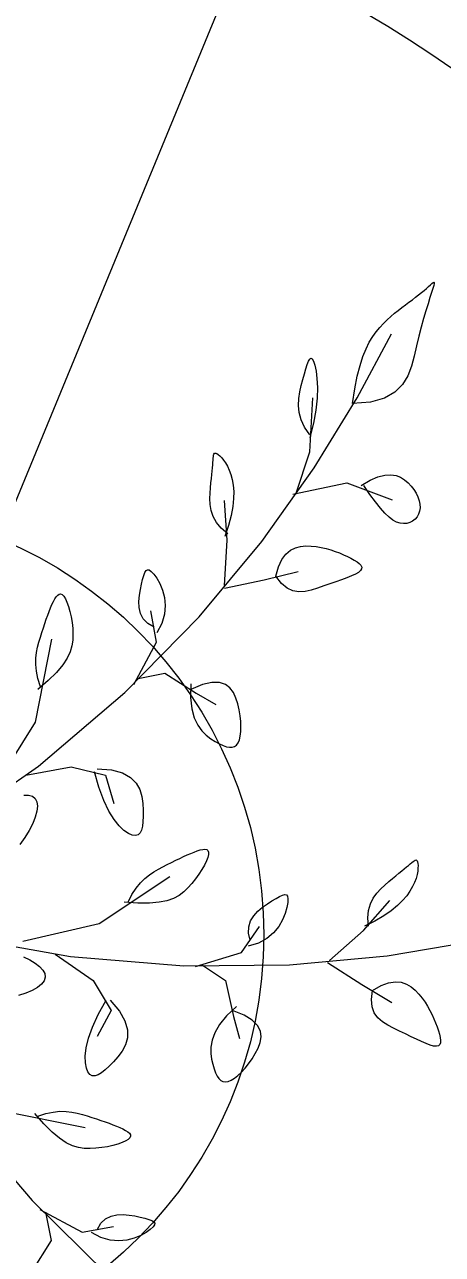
# Model space of a CAD drawing. Header units: centimetres. Extents: x -26724 to 60145, y -23645 to 6771.
# Drawn here: x -18903.8 to -18874.3, y 5664.1 to 5750.9 of the extents above; entities that cross this region are included whole.
import ezdxf

# ---------------------------------------------------------------- set-up
doc = ezdxf.new("R2010")
doc.units = ezdxf.units.CM
doc.linetypes.add('AUSGEZOGEN', pattern=[0])
doc.linetypes.add('PUNKT2_S9', pattern=[0.35, 0.15, -0.1, 0, -0.1])
for name, color, linetype, lineweight in [('4.KOTE', 88, 'Continuous', 15), ('Moebel', 252, 'PUNKT2_S9', 13), ('namjestaj', 150, 'Continuous', 5)]:
    doc.layers.add(name, color=color, linetype=linetype, lineweight=lineweight)
doc.styles.get("Standard").update_dxf_attribs({"font": 'calibri.ttf'})
doc.dimstyles.new('ja 1 50', dxfattribs={"dimtxt": 10, "dimasz": 5, "dimexe": 5, "dimexo": 5, "dimgap": 1, "dimtad": 1, "dimdec": 0, "dimtxsty": 'Standard', "dimblk": 'ARCHTICK', "dimcen": 2.5, "dimclrd": 256, "dimclrt": 7, "dimadec": 0, "dimazin": 0, "dimtfac": 1, "dimtdec": 0, "dimtix": 1, "dimtmove": 1, "dimatfit": 3, "dimldrblk": 'ARCHTICK', "dimfxl": 10, "dimfxlon": 1, "dimlwd": 0, "dimlwe": 9, "dimarcsym": 0})

# ---------------------------------------------------------------- blocks, each defined once
blk = doc.blocks.new('ggggt')
at = {"layer": 'Moebel', "color": 91, "linetype": 'AUSGEZOGEN', "lineweight": 18, "transparency": 33554687}
for p, q in [((1609.345, 2035.611, 13.5), (1609.513, 2035.753, 13.5)), ((1609.513, 2035.753, 13.5), (1609.661, 2035.884, 13.5)), ((1609.661, 2035.884, 13.5), (1609.788, 2036.001, 13.5)), ((1609.788, 2036.001, 13.5), (1609.891, 2036.097, 13.5)), ((1609.962, 2035.751, 13.5), (1609.872, 2035.461, 13.5)), ((1609.891, 2036.097, 13.5), (1609.971, 2036.164, 13.5)), ((1610.021, 2035.961, 13.5), (1609.962, 2035.751, 13.5)), ((1609.971, 2036.164, 13.5), (1610.024, 2036.192, 13.5)), ((1610.051, 2036.099, 13.5), (1610.021, 2035.961, 13.5)), ((1610.024, 2036.192, 13.5), (1610.052, 2036.173, 13.5)), ((1610.052, 2036.173, 13.5), (1610.051, 2036.099, 13.5)), ((1608.273, 2034.77, 13.5), (1608.512, 2034.951, 13.5)), ((1608.512, 2034.951, 13.5), (1608.74, 2035.127, 13.5)), ((1608.74, 2035.127, 13.5), (1608.956, 2035.297, 13.5)), ((1608.956, 2035.297, 13.5), (1609.159, 2035.458, 13.5)), ((1609.159, 2035.458, 13.5), (1609.345, 2035.611, 13.5)), ((1609.756, 2035.097, 13.5), (1609.62, 2034.664, 13.5)), ((1609.872, 2035.461, 13.5), (1609.756, 2035.097, 13.5)), ((1607.254, 2033.992, 13.5), (1607.515, 2034.199, 13.5)), ((1607.515, 2034.199, 13.5), (1607.773, 2034.395, 13.5)), ((1607.773, 2034.395, 13.5), (1608.026, 2034.584, 13.5)), ((1608.026, 2034.584, 13.5), (1608.273, 2034.77, 13.5)), ((1609.467, 2034.168, 13.5), (1609.305, 2033.616, 13.5)), ((1609.62, 2034.664, 13.5), (1609.467, 2034.168, 13.5)), ((1606.21, 2032.995, 13.5), (1606.468, 2033.277, 13.5)), ((1606.468, 2033.277, 13.5), (1606.729, 2033.535, 13.5)), ((1606.729, 2033.535, 13.5), (1606.991, 2033.772, 13.5)), ((1606.991, 2033.772, 13.5), (1607.254, 2033.992, 13.5)), ((1609.305, 2033.616, 13.5), (1609.138, 2033.014, 13.5)), ((1604.616, 2028.018, 13.5), (1607.041, 2032.546, 13.5)), ((1605.471, 2031.95, 13.5), (1605.71, 2032.342, 13.5)), ((1605.71, 2032.342, 13.5), (1605.957, 2032.685, 13.5)), ((1605.957, 2032.685, 13.5), (1606.21, 2032.995, 13.5)), ((1608.971, 2032.369, 13.5), (1608.81, 2031.686, 13.5)), ((1609.138, 2033.014, 13.5), (1608.971, 2032.369, 13.5)), ((1605.022, 2030.953, 13.5), (1605.241, 2031.493, 13.5)), ((1605.241, 2031.493, 13.5), (1605.471, 2031.95, 13.5)), ((1608.81, 2031.686, 13.5), (1608.652, 2030.976, 13.5)), ((1601.087, 2030.373, 13.5), (1601.178, 2030.607, 13.5)), ((1601.178, 2030.607, 13.5), (1601.266, 2030.762, 13.5)), ((1601.266, 2030.762, 13.5), (1601.354, 2030.824, 13.5)), ((1601.354, 2030.824, 13.5), (1601.443, 2030.781, 13.5)), ((1601.443, 2030.781, 13.5), (1601.535, 2030.62, 13.5)), ((1601.535, 2030.62, 13.5), (1601.629, 2030.33, 13.5)), ((1604.816, 2030.313, 13.5), (1605.022, 2030.953, 13.5)), ((1608.652, 2030.976, 13.5), (1608.463, 2030.264, 13.5)), ((1600.784, 2029.32, 13.5), (1600.892, 2029.716, 13.5)), ((1600.892, 2029.716, 13.5), (1600.993, 2030.072, 13.5)), ((1600.993, 2030.072, 13.5), (1601.087, 2030.373, 13.5)), ((1601.629, 2030.33, 13.5), (1601.714, 2029.917, 13.5)), ((1601.714, 2029.917, 13.5), (1601.777, 2029.386, 13.5)), ((1604.624, 2029.556, 13.5), (1604.816, 2030.313, 13.5)), ((1608.463, 2030.264, 13.5), (1608.199, 2029.58, 13.5)), ((1600.566, 2028.444, 13.5), (1600.67, 2028.895, 13.5)), ((1600.67, 2028.895, 13.5), (1600.784, 2029.32, 13.5)), ((1601.777, 2029.386, 13.5), (1601.804, 2028.746, 13.5)), ((1604.447, 2028.664, 13.5), (1604.624, 2029.556, 13.5)), ((1607.82, 2028.954, 13.5), (1607.281, 2028.415, 13.5)), ((1608.199, 2029.58, 13.5), (1607.82, 2028.954, 13.5)), ((1600.471, 2027.484, 13.5), (1600.493, 2027.973, 13.5)), ((1600.493, 2027.973, 13.5), (1600.566, 2028.444, 13.5)), ((1601.284, 2024.223, 13.5), (1601.485, 2028.021, 13.5)), ((1601.589, 2023.089, 13.5), (1604.616, 2028.018, 13.5)), ((1601.782, 2028.002, 13.5), (1601.697, 2027.162, 13.5)), ((1601.804, 2028.746, 13.5), (1601.782, 2028.002, 13.5)), ((1604.288, 2027.621, 13.5), (1604.447, 2028.664, 13.5)), ((1606.541, 2027.994, 13.5), (1605.558, 2027.719, 13.5)), ((1607.281, 2028.415, 13.5), (1606.541, 2027.994, 13.5)), ((1600.519, 2026.981, 13.5), (1600.471, 2027.484, 13.5)), ((1601.697, 2027.162, 13.5), (1601.535, 2026.233, 13.5)), ((1605.558, 2027.719, 13.5), (1604.288, 2027.621, 13.5)), ((1604.288, 2027.621, 13.5), (1604.288, 2027.621, 13.5)), ((1600.657, 2026.467, 13.5), (1600.519, 2026.981, 13.5)), ((1600.906, 2025.946, 13.5), (1600.657, 2026.467, 13.5)), ((1601.535, 2026.233, 13.5), (1601.284, 2025.222, 13.5)), ((1601.284, 2025.422, 13.5), (1600.906, 2025.946, 13.5)), ((1594.429, 2023.463, 13.5), (1594.443, 2023.623, 13.5)), ((1594.443, 2023.623, 13.5), (1594.454, 2023.763, 13.5)), ((1594.454, 2023.763, 13.5), (1594.466, 2023.883, 13.5)), ((1594.466, 2023.883, 13.5), (1594.48, 2023.981, 13.5)), ((1594.48, 2023.981, 13.5), (1594.501, 2024.056, 13.5)), ((1594.501, 2024.056, 13.5), (1594.531, 2024.106, 13.5)), ((1594.531, 2024.106, 13.5), (1594.574, 2024.129, 13.5)), ((1594.574, 2024.129, 13.5), (1594.632, 2024.124, 13.5)), ((1594.632, 2024.124, 13.5), (1594.71, 2024.089, 13.5)), ((1594.71, 2024.089, 13.5), (1594.807, 2024.024, 13.5)), ((1594.807, 2024.024, 13.5), (1594.922, 2023.926, 13.5)), ((1594.922, 2023.926, 13.5), (1595.049, 2023.795, 13.5)), ((1595.049, 2023.795, 13.5), (1595.183, 2023.629, 13.5)), ((1595.183, 2023.629, 13.5), (1595.32, 2023.429, 13.5)), ((1600.283, 2021.224, 13.5), (1601.284, 2024.223, 13.5)), ((1594.345, 2022.603, 13.5), (1594.37, 2022.855, 13.5)), ((1594.37, 2022.855, 13.5), (1594.392, 2023.081, 13.5)), ((1594.392, 2023.081, 13.5), (1594.412, 2023.283, 13.5)), ((1594.412, 2023.283, 13.5), (1594.429, 2023.463, 13.5)), ((1595.32, 2023.429, 13.5), (1595.453, 2023.192, 13.5)), ((1595.453, 2023.192, 13.5), (1595.58, 2022.919, 13.5)), ((1595.58, 2022.919, 13.5), (1595.694, 2022.607, 13.5)), ((1597.891, 2017.891, 13.5), (1601.589, 2023.089, 13.5)), ((1594.259, 2021.674, 13.5), (1594.29, 2022.014, 13.5)), ((1594.29, 2022.014, 13.5), (1594.318, 2022.323, 13.5)), ((1594.318, 2022.323, 13.5), (1594.345, 2022.603, 13.5)), ((1595.694, 2022.607, 13.5), (1595.791, 2022.255, 13.5)), ((1595.791, 2022.255, 13.5), (1595.861, 2021.859, 13.5)), ((1595.861, 2021.859, 13.5), (1595.898, 2021.412, 13.5)), ((1600.083, 2021.224, 13.5), (1603.888, 2022.024, 13.5)), ((1603.888, 2022.024, 13.5), (1607.092, 2020.824, 13.5)), ((1604.889, 2021.824, 13.5), (1605.524, 2022.201, 13.5)), ((1605.524, 2022.201, 13.5), (1606.081, 2022.445, 13.5)), ((1606.081, 2022.445, 13.5), (1606.569, 2022.572, 13.5)), ((1606.569, 2022.572, 13.5), (1606.994, 2022.599, 13.5)), ((1606.994, 2022.599, 13.5), (1607.363, 2022.54, 13.5)), ((1607.363, 2022.54, 13.5), (1607.684, 2022.414, 13.5)), ((1607.684, 2022.414, 13.5), (1607.964, 2022.237, 13.5)), ((1607.964, 2022.237, 13.5), (1608.21, 2022.024, 13.5)), ((1608.21, 2022.024, 13.5), (1608.428, 2021.79, 13.5)), ((1594.217, 2020.906, 13.5), (1594.23, 2021.303, 13.5)), ((1594.23, 2021.303, 13.5), (1594.259, 2021.674, 13.5)), ((1595.898, 2021.412, 13.5), (1595.892, 2020.91, 13.5)), ((1605.517, 2021.2, 13.5), (1605.089, 2021.824, 13.5)), ((1605.903, 2020.672, 13.5), (1605.517, 2021.2, 13.5)), ((1608.428, 2021.79, 13.5), (1608.617, 2021.543, 13.5)), ((1608.617, 2021.543, 13.5), (1608.775, 2021.286, 13.5)), ((1608.775, 2021.286, 13.5), (1608.9, 2021.024, 13.5)), ((1608.9, 2021.024, 13.5), (1608.99, 2020.763, 13.5)), ((1594.238, 2020.492, 13.5), (1594.217, 2020.906, 13.5)), ((1594.311, 2020.068, 13.5), (1594.238, 2020.492, 13.5)), ((1595.443, 2017.975, 13.5), (1595.243, 2020.774, 13.5)), ((1595.836, 2020.345, 13.5), (1595.72, 2019.714, 13.5)), ((1595.892, 2020.91, 13.5), (1595.836, 2020.345, 13.5)), ((1606.253, 2020.235, 13.5), (1605.903, 2020.672, 13.5)), ((1606.572, 2019.881, 13.5), (1606.253, 2020.235, 13.5)), ((1608.99, 2020.763, 13.5), (1609.043, 2020.506, 13.5)), ((1609.056, 2020.258, 13.5), (1609.027, 2020.025, 13.5)), ((1609.043, 2020.506, 13.5), (1609.056, 2020.258, 13.5)), ((1594.454, 2019.642, 13.5), (1594.311, 2020.068, 13.5)), ((1594.684, 2019.221, 13.5), (1594.454, 2019.642, 13.5)), ((1595.72, 2019.714, 13.5), (1595.537, 2019.009, 13.5)), ((1606.865, 2019.605, 13.5), (1606.572, 2019.881, 13.5)), ((1607.138, 2019.399, 13.5), (1606.865, 2019.605, 13.5)), ((1607.395, 2019.258, 13.5), (1607.138, 2019.399, 13.5)), ((1607.642, 2019.175, 13.5), (1607.395, 2019.258, 13.5)), ((1608.529, 2019.319, 13.5), (1608.331, 2019.22, 13.5)), ((1608.702, 2019.453, 13.5), (1608.529, 2019.319, 13.5)), ((1608.846, 2019.618, 13.5), (1608.702, 2019.453, 13.5)), ((1608.956, 2019.81, 13.5), (1608.846, 2019.618, 13.5)), ((1609.027, 2020.025, 13.5), (1608.956, 2019.81, 13.5)), ((1595.019, 2018.813, 13.5), (1594.684, 2019.221, 13.5)), ((1595.477, 2018.426, 13.5), (1595.019, 2018.813, 13.5)), ((1595.537, 2019.009, 13.5), (1595.277, 2018.226, 13.5)), ((1607.883, 2019.144, 13.5), (1607.642, 2019.175, 13.5)), ((1608.114, 2019.16, 13.5), (1607.883, 2019.144, 13.5)), ((1608.331, 2019.22, 13.5), (1608.114, 2019.16, 13.5)), ((1593.455, 2012.56, 13.5), (1597.891, 2017.891, 13.5)), ((1595.243, 2014.777, 13.5), (1595.443, 2017.975, 13.5)), ((1600.254, 2017.441, 13.5), (1600.62, 2017.535, 13.5)), ((1600.62, 2017.535, 13.5), (1600.995, 2017.569, 13.5)), ((1600.995, 2017.569, 13.5), (1601.368, 2017.559, 13.5)), ((1601.368, 2017.559, 13.5), (1601.731, 2017.522, 13.5)), ((1601.731, 2017.522, 13.5), (1602.084, 2017.463, 13.5)), ((1599.3, 2016.613, 13.5), (1599.585, 2016.998, 13.5)), ((1599.585, 2016.998, 13.5), (1599.906, 2017.268, 13.5)), ((1599.906, 2017.268, 13.5), (1600.254, 2017.441, 13.5)), ((1602.084, 2017.463, 13.5), (1602.424, 2017.386, 13.5)), ((1602.424, 2017.386, 13.5), (1602.751, 2017.293, 13.5)), ((1602.751, 2017.293, 13.5), (1603.065, 2017.187, 13.5)), ((1603.065, 2017.187, 13.5), (1603.365, 2017.072, 13.5)), ((1603.365, 2017.072, 13.5), (1603.65, 2016.951, 13.5)), ((1603.65, 2016.951, 13.5), (1603.921, 2016.826, 13.5)), ((1603.921, 2016.826, 13.5), (1604.175, 2016.701, 13.5)), ((1604.175, 2016.701, 13.5), (1604.405, 2016.576, 13.5)), ((1589.62, 2015.687, 13.5), (1589.708, 2015.827, 13.5)), ((1589.708, 2015.827, 13.5), (1589.809, 2015.891, 13.5)), ((1589.809, 2015.891, 13.5), (1589.931, 2015.875, 13.5)), ((1589.931, 2015.875, 13.5), (1590.077, 2015.772, 13.5)), ((1590.077, 2015.772, 13.5), (1590.254, 2015.577, 13.5)), ((1598.046, 2015.177, 13.5), (1600.449, 2015.776, 13.5)), ((1598.881, 2015.427, 13.5), (1599.063, 2016.095, 13.5)), ((1599.063, 2016.095, 13.5), (1599.3, 2016.613, 13.5)), ((1604.405, 2016.576, 13.5), (1604.604, 2016.451, 13.5)), ((1604.604, 2016.451, 13.5), (1604.764, 2016.327, 13.5)), ((1604.855, 2015.827, 13.5), (1604.705, 2015.702, 13.5)), ((1604.764, 2016.327, 13.5), (1604.877, 2016.202, 13.5)), ((1604.93, 2015.952, 13.5), (1604.855, 2015.827, 13.5)), ((1604.877, 2016.202, 13.5), (1604.935, 2016.077, 13.5)), ((1604.935, 2016.077, 13.5), (1604.93, 2015.952, 13.5)), ((1589.386, 2014.877, 13.5), (1589.465, 2015.207, 13.5)), ((1589.465, 2015.207, 13.5), (1589.541, 2015.478, 13.5)), ((1589.541, 2015.478, 13.5), (1589.62, 2015.687, 13.5)), ((1590.254, 2015.577, 13.5), (1590.461, 2015.286, 13.5)), ((1590.461, 2015.286, 13.5), (1590.675, 2014.908, 13.5)), ((1590.675, 2014.908, 13.5), (1590.867, 2014.453, 13.5)), ((1595.243, 2014.577, 13.5), (1598.046, 2015.177, 13.5)), ((1599.266, 2014.921, 13.5), (1598.881, 2015.427, 13.5)), ((1598.881, 2015.427, 13.5), (1598.881, 2015.427, 13.5)), ((1599.666, 2014.587, 13.5), (1599.266, 2014.921, 13.5)), ((1603.11, 2015.042, 13.5), (1602.687, 2014.896, 13.5)), ((1603.51, 2015.182, 13.5), (1603.11, 2015.042, 13.5)), ((1603.879, 2015.317, 13.5), (1603.51, 2015.182, 13.5)), ((1604.208, 2015.448, 13.5), (1603.879, 2015.317, 13.5)), ((1604.486, 2015.576, 13.5), (1604.208, 2015.448, 13.5)), ((1604.705, 2015.702, 13.5), (1604.486, 2015.576, 13.5)), ((1583.364, 2013.987, 13.5), (1583.467, 2014.103, 13.5)), ((1583.467, 2014.103, 13.5), (1583.571, 2014.172, 13.5)), ((1583.571, 2014.172, 13.5), (1583.677, 2014.187, 13.5)), ((1583.677, 2014.187, 13.5), (1583.785, 2014.141, 13.5)), ((1583.785, 2014.141, 13.5), (1583.896, 2014.028, 13.5)), ((1589.201, 2013.653, 13.5), (1589.236, 2014.085, 13.5)), ((1589.236, 2014.085, 13.5), (1589.305, 2014.498, 13.5)), ((1589.305, 2014.498, 13.5), (1589.386, 2014.877, 13.5)), ((1590.867, 2014.453, 13.5), (1591.007, 2013.934, 13.5)), ((1600.08, 2014.398, 13.5), (1599.666, 2014.587, 13.5)), ((1600.504, 2014.33, 13.5), (1600.08, 2014.398, 13.5)), ((1600.936, 2014.355, 13.5), (1600.504, 2014.33, 13.5)), ((1601.374, 2014.45, 13.5), (1600.936, 2014.355, 13.5)), ((1601.813, 2014.588, 13.5), (1601.374, 2014.45, 13.5)), ((1602.252, 2014.744, 13.5), (1601.813, 2014.588, 13.5)), ((1602.687, 2014.896, 13.5), (1602.252, 2014.744, 13.5)), ((1582.861, 2012.942, 13.5), (1582.962, 2013.194, 13.5)), ((1582.962, 2013.194, 13.5), (1583.062, 2013.428, 13.5)), ((1583.062, 2013.428, 13.5), (1583.162, 2013.642, 13.5)), ((1583.162, 2013.642, 13.5), (1583.263, 2013.831, 13.5)), ((1583.263, 2013.831, 13.5), (1583.364, 2013.987, 13.5)), ((1583.896, 2014.028, 13.5), (1584.01, 2013.842, 13.5)), ((1584.01, 2013.842, 13.5), (1584.122, 2013.592, 13.5)), ((1584.122, 2013.592, 13.5), (1584.23, 2013.288, 13.5)), ((1584.23, 2013.288, 13.5), (1584.328, 2012.941, 13.5)), ((1589.222, 2013.222, 13.5), (1589.201, 2013.653, 13.5)), ((1589.318, 2012.806, 13.5), (1589.222, 2013.222, 13.5)), ((1591.007, 2013.934, 13.5), (1591.067, 2013.361, 13.5)), ((1591.067, 2013.361, 13.5), (1591.017, 2012.745, 13.5)), ((1582.557, 2012.094, 13.5), (1582.659, 2012.391, 13.5)), ((1582.659, 2012.391, 13.5), (1582.761, 2012.674, 13.5)), ((1582.761, 2012.674, 13.5), (1582.861, 2012.942, 13.5)), ((1584.328, 2012.941, 13.5), (1584.413, 2012.561, 13.5)), ((1584.413, 2012.561, 13.5), (1584.481, 2012.158, 13.5)), ((1588.216, 2007.229, 13.5), (1593.455, 2012.56, 13.5)), ((1589.511, 2012.424, 13.5), (1589.318, 2012.806, 13.5)), ((1589.821, 2012.093, 13.5), (1589.511, 2012.424, 13.5)), ((1590.437, 2010.779, 13.5), (1590.036, 2012.978, 13.5)), ((1591.017, 2012.745, 13.5), (1590.828, 2012.097, 13.5)), ((1582.244, 2011.129, 13.5), (1582.35, 2011.461, 13.5)), ((1582.35, 2011.461, 13.5), (1582.454, 2011.783, 13.5)), ((1582.454, 2011.783, 13.5), (1582.557, 2012.094, 13.5)), ((1584.481, 2012.158, 13.5), (1584.527, 2011.744, 13.5)), ((1584.527, 2011.744, 13.5), (1584.547, 2011.329, 13.5)), ((1590.271, 2011.829, 13.5), (1589.821, 2012.093, 13.5)), ((1590.828, 2012.097, 13.5), (1590.471, 2011.429, 13.5)), ((1581.889, 2005.119, 13.5), (1583.065, 2010.991, 13.5)), ((1582.043, 2010.428, 13.5), (1582.139, 2010.786, 13.5)), ((1582.139, 2010.786, 13.5), (1582.244, 2011.129, 13.5)), ((1584.535, 2010.92, 13.5), (1584.475, 2010.509, 13.5)), ((1584.547, 2011.329, 13.5), (1584.535, 2010.92, 13.5)), ((1588.835, 2007.78, 13.5), (1590.437, 2010.779, 13.5)), ((1581.921, 2009.642, 13.5), (1581.966, 2010.048, 13.5)), ((1581.966, 2010.048, 13.5), (1582.043, 2010.428, 13.5)), ((1584.348, 2010.087, 13.5), (1584.136, 2009.642, 13.5)), ((1584.475, 2010.509, 13.5), (1584.348, 2010.087, 13.5)), ((1581.917, 2009.203, 13.5), (1581.921, 2009.642, 13.5)), ((1581.965, 2008.725, 13.5), (1581.917, 2009.203, 13.5)), ((1583.82, 2009.165, 13.5), (1583.381, 2008.644, 13.5)), ((1584.136, 2009.642, 13.5), (1583.82, 2009.165, 13.5)), ((1582.076, 2008.203, 13.5), (1581.965, 2008.725, 13.5)), ((1582.801, 2008.07, 13.5), (1582.061, 2007.431, 13.5)), ((1582.261, 2007.631, 13.5), (1582.076, 2008.203, 13.5)), ((1583.381, 2008.644, 13.5), (1582.801, 2008.07, 13.5)), ((1589.035, 2008.18, 13.5), (1591.038, 2008.58, 13.5)), ((1591.038, 2008.58, 13.5), (1593.24, 2007.18, 13.5)), ((1582.105, 2002.032, 13.5), (1588.216, 2007.229, 13.5)), ((1592.874, 2007.831, 13.5), (1592.857, 2006.872, 13.5)), ((1593.694, 2007.777, 13.5), (1592.874, 2007.431, 13.5)), ((1593.24, 2007.18, 13.5), (1594.642, 2006.381, 13.5)), ((1594.362, 2007.935, 13.5), (1593.694, 2007.777, 13.5)), ((1594.896, 2007.931, 13.5), (1594.362, 2007.935, 13.5)), ((1595.315, 2007.791, 13.5), (1594.896, 2007.931, 13.5)), ((1595.634, 2007.543, 13.5), (1595.315, 2007.791, 13.5)), ((1595.873, 2007.213, 13.5), (1595.634, 2007.543, 13.5)), ((1596.048, 2006.828, 13.5), (1595.873, 2007.213, 13.5)), ((1592.857, 2006.872, 13.5), (1592.943, 2006.08, 13.5)), ((1596.178, 2006.415, 13.5), (1596.048, 2006.828, 13.5)), ((1596.277, 2005.997, 13.5), (1596.178, 2006.415, 13.5)), ((1592.943, 2006.08, 13.5), (1593.114, 2005.438, 13.5)), ((1593.114, 2005.438, 13.5), (1593.352, 2004.924, 13.5)), ((1596.348, 2005.585, 13.5), (1596.277, 2005.997, 13.5)), ((1596.391, 2005.186, 13.5), (1596.348, 2005.585, 13.5)), ((1578.948, 2000.421, 13.5), (1581.889, 2005.119, 13.5)), ((1593.352, 2004.924, 13.5), (1593.637, 2004.519, 13.5)), ((1593.637, 2004.519, 13.5), (1593.951, 2004.204, 13.5)), ((1596.408, 2004.809, 13.5), (1596.391, 2005.186, 13.5)), ((1596.397, 2004.461, 13.5), (1596.408, 2004.809, 13.5)), ((1593.951, 2004.204, 13.5), (1594.276, 2003.96, 13.5)), ((1594.276, 2003.96, 13.5), (1594.593, 2003.766, 13.5)), ((1594.593, 2003.766, 13.5), (1594.886, 2003.607, 13.5)), ((1596.099, 2003.508, 13.5), (1596.211, 2003.666, 13.5)), ((1596.211, 2003.666, 13.5), (1596.299, 2003.882, 13.5)), ((1596.299, 2003.882, 13.5), (1596.361, 2004.149, 13.5)), ((1596.361, 2004.149, 13.5), (1596.397, 2004.461, 13.5)), ((1594.886, 2003.607, 13.5), (1595.153, 2003.483, 13.5)), ((1595.153, 2003.483, 13.5), (1595.394, 2003.397, 13.5)), ((1595.394, 2003.397, 13.5), (1595.609, 2003.354, 13.5)), ((1595.609, 2003.354, 13.5), (1595.798, 2003.355, 13.5)), ((1595.798, 2003.355, 13.5), (1595.961, 2003.405, 13.5)), ((1595.961, 2003.405, 13.5), (1596.099, 2003.508, 13.5)), ((1575.055, 1997.103, 13.5), (1582.105, 2002.032, 13.5)), ((1581.225, 2001.383, 13.5), (1584.429, 2001.983, 13.5)), ((1584.429, 2001.983, 13.5), (1586.832, 2001.383, 13.5)), ((1586.383, 2000.53, 13.5), (1586.066, 2001.634, 13.5)), ((1586.266, 2001.833, 13.5), (1587.266, 2001.758, 13.5)), ((1586.832, 2001.383, 13.5), (1587.433, 1999.384, 13.5)), ((1587.266, 2001.758, 13.5), (1588.034, 2001.549, 13.5)), ((1588.034, 2001.549, 13.5), (1588.601, 2001.232, 13.5)), ((1588.601, 2001.232, 13.5), (1588.998, 2000.832, 13.5)), ((1586.727, 1999.61, 13.5), (1586.383, 2000.53, 13.5)), ((1588.998, 2000.832, 13.5), (1589.256, 2000.375, 13.5)), ((1589.256, 2000.375, 13.5), (1589.406, 1999.887, 13.5)), ((1581.065, 1999.986, 13.5), (1581.403, 1999.977, 13.5)), ((1581.403, 1999.977, 13.5), (1581.677, 1999.899, 13.5)), ((1581.677, 1999.899, 13.5), (1581.876, 1999.745, 13.5)), ((1581.876, 1999.745, 13.5), (1581.994, 1999.511, 13.5)), ((1581.994, 1999.511, 13.5), (1582.032, 1999.204, 13.5)), ((1587.086, 1998.858, 13.5), (1586.727, 1999.61, 13.5)), ((1589.406, 1999.887, 13.5), (1589.478, 1999.393, 13.5)), ((1589.478, 1999.393, 13.5), (1589.503, 1998.918, 13.5)), ((1581.882, 1998.42, 13.5), (1581.701, 1997.967, 13.5)), ((1581.993, 1998.836, 13.5), (1581.882, 1998.42, 13.5)), ((1582.032, 1999.204, 13.5), (1581.993, 1998.836, 13.5)), ((1587.451, 1998.262, 13.5), (1587.086, 1998.858, 13.5)), ((1589.507, 1998.486, 13.5), (1589.491, 1998.103, 13.5)), ((1589.503, 1998.918, 13.5), (1589.507, 1998.486, 13.5)), ((1581.701, 1997.967, 13.5), (1581.455, 1997.489, 13.5)), ((1587.809, 1997.807, 13.5), (1587.451, 1998.262, 13.5)), ((1588.149, 1997.48, 13.5), (1587.809, 1997.807, 13.5)), ((1589.451, 1997.777, 13.5), (1589.382, 1997.51, 13.5)), ((1589.491, 1998.103, 13.5), (1589.451, 1997.777, 13.5)), ((1581.148, 1996.998, 13.5), (1580.782, 1996.504, 13.5)), ((1581.455, 1997.489, 13.5), (1581.148, 1996.998, 13.5)), ((1588.462, 1997.266, 13.5), (1588.149, 1997.48, 13.5)), ((1588.736, 1997.152, 13.5), (1588.462, 1997.266, 13.5)), ((1588.962, 1997.126, 13.5), (1588.736, 1997.152, 13.5)), ((1589.142, 1997.18, 13.5), (1588.962, 1997.126, 13.5)), ((1589.281, 1997.31, 13.5), (1589.142, 1997.18, 13.5)), ((1589.382, 1997.51, 13.5), (1589.281, 1997.31, 13.5)), ((1592.618, 1995.761, 13.5), (1592.867, 1995.868, 13.5)), ((1592.867, 1995.868, 13.5), (1593.103, 1995.963, 13.5)), ((1593.103, 1995.963, 13.5), (1593.325, 1996.044, 13.5)), ((1593.325, 1996.044, 13.5), (1593.53, 1996.106, 13.5)), ((1593.53, 1996.106, 13.5), (1593.712, 1996.144, 13.5)), ((1593.712, 1996.144, 13.5), (1593.866, 1996.154, 13.5)), ((1593.866, 1996.154, 13.5), (1593.989, 1996.129, 13.5)), ((1593.989, 1996.129, 13.5), (1594.075, 1996.065, 13.5)), ((1594.075, 1996.065, 13.5), (1594.119, 1995.956, 13.5)), ((1594.119, 1995.956, 13.5), (1594.117, 1995.797, 13.5)), ((1590.899, 1994.916, 13.5), (1591.209, 1995.076, 13.5)), ((1591.209, 1995.076, 13.5), (1591.51, 1995.23, 13.5)), ((1591.51, 1995.23, 13.5), (1591.803, 1995.376, 13.5)), ((1591.803, 1995.376, 13.5), (1592.085, 1995.514, 13.5)), ((1592.085, 1995.514, 13.5), (1592.357, 1995.643, 13.5)), ((1592.357, 1995.643, 13.5), (1592.618, 1995.761, 13.5)), ((1593.83, 1995.038, 13.5), (1593.654, 1994.723, 13.5)), ((1593.969, 1995.329, 13.5), (1593.83, 1995.038, 13.5)), ((1594.066, 1995.586, 13.5), (1593.969, 1995.329, 13.5)), ((1594.117, 1995.797, 13.5), (1594.066, 1995.586, 13.5)), ((1608.097, 1994.906, 13.5), (1608.237, 1995.022, 13.5)), ((1608.237, 1995.022, 13.5), (1608.36, 1995.125, 13.5)), ((1608.36, 1995.125, 13.5), (1608.467, 1995.216, 13.5)), ((1608.467, 1995.216, 13.5), (1608.56, 1995.292, 13.5)), ((1608.56, 1995.292, 13.5), (1608.64, 1995.352, 13.5)), ((1608.64, 1995.352, 13.5), (1608.707, 1995.39, 13.5)), ((1608.707, 1995.39, 13.5), (1608.764, 1995.403, 13.5)), ((1608.764, 1995.403, 13.5), (1608.81, 1995.389, 13.5)), ((1608.81, 1995.389, 13.5), (1608.848, 1995.345, 13.5)), ((1608.848, 1995.345, 13.5), (1608.878, 1995.266, 13.5)), ((1608.878, 1995.266, 13.5), (1608.901, 1995.15, 13.5)), ((1608.901, 1995.15, 13.5), (1608.913, 1995, 13.5)), ((1608.913, 1995, 13.5), (1608.91, 1994.817, 13.5)), ((1586.398, 1990.917, 13.5), (1591.382, 1994.237, 13.5)), ((1589.306, 1993.785, 13.5), (1589.619, 1994.093, 13.5)), ((1589.619, 1994.093, 13.5), (1589.939, 1994.348, 13.5)), ((1589.939, 1994.348, 13.5), (1590.261, 1994.562, 13.5)), ((1590.261, 1994.562, 13.5), (1590.582, 1994.748, 13.5)), ((1590.582, 1994.748, 13.5), (1590.899, 1994.916, 13.5)), ((1593.445, 1994.394, 13.5), (1593.208, 1994.062, 13.5)), ((1593.654, 1994.723, 13.5), (1593.445, 1994.394, 13.5)), ((1606.852, 1993.876, 13.5), (1607.113, 1994.095, 13.5)), ((1607.113, 1994.095, 13.5), (1607.352, 1994.293, 13.5)), ((1607.352, 1994.293, 13.5), (1607.569, 1994.472, 13.5)), ((1607.569, 1994.472, 13.5), (1607.765, 1994.633, 13.5)), ((1607.765, 1994.633, 13.5), (1607.94, 1994.777, 13.5)), ((1607.94, 1994.777, 13.5), (1608.097, 1994.906, 13.5)), ((1608.77, 1994.105, 13.5), (1608.666, 1993.822, 13.5)), ((1608.842, 1994.367, 13.5), (1608.77, 1994.105, 13.5)), ((1608.888, 1994.605, 13.5), (1608.842, 1994.367, 13.5)), ((1608.91, 1994.817, 13.5), (1608.888, 1994.605, 13.5)), ((1588.712, 1992.966, 13.5), (1589.002, 1993.413, 13.5)), ((1589.002, 1993.413, 13.5), (1589.306, 1993.785, 13.5)), ((1592.669, 1993.429, 13.5), (1592.371, 1993.147, 13.5)), ((1592.948, 1993.737, 13.5), (1592.669, 1993.429, 13.5)), ((1593.208, 1994.062, 13.5), (1592.948, 1993.737, 13.5)), ((1606.001, 1993.055, 13.5), (1606.279, 1993.363, 13.5)), ((1606.279, 1993.363, 13.5), (1606.568, 1993.634, 13.5)), ((1606.568, 1993.634, 13.5), (1606.852, 1993.876, 13.5)), ((1608.346, 1993.204, 13.5), (1608.115, 1992.874, 13.5)), ((1608.526, 1993.521, 13.5), (1608.346, 1993.204, 13.5)), ((1608.666, 1993.822, 13.5), (1608.526, 1993.521, 13.5)), ((1589.13, 1992.359, 13.5), (1588.154, 1992.43, 13.5)), ((1588.437, 1992.43, 13.5), (1588.712, 1992.966, 13.5)), ((1589.946, 1992.355, 13.5), (1589.13, 1992.359, 13.5)), ((1590.625, 1992.413, 13.5), (1589.946, 1992.355, 13.5)), ((1591.186, 1992.526, 13.5), (1590.625, 1992.413, 13.5)), ((1591.65, 1992.691, 13.5), (1591.186, 1992.526, 13.5)), ((1592.039, 1992.9, 13.5), (1591.65, 1992.691, 13.5)), ((1592.371, 1993.147, 13.5), (1592.039, 1992.9, 13.5)), ((1598.274, 1992.306, 13.5), (1598.6, 1992.516, 13.5)), ((1598.6, 1992.516, 13.5), (1598.888, 1992.693, 13.5)), ((1598.888, 1992.693, 13.5), (1599.134, 1992.832, 13.5)), ((1599.134, 1992.832, 13.5), (1599.338, 1992.923, 13.5)), ((1599.338, 1992.923, 13.5), (1599.499, 1992.96, 13.5)), ((1599.499, 1992.96, 13.5), (1599.616, 1992.934, 13.5)), ((1599.616, 1992.934, 13.5), (1599.691, 1992.836, 13.5)), ((1599.708, 1992.397, 13.5), (1599.649, 1992.045, 13.5)), ((1599.691, 1992.836, 13.5), (1599.721, 1992.66, 13.5)), ((1599.721, 1992.66, 13.5), (1599.708, 1992.397, 13.5)), ((1605.073, 1990.424, 13.5), (1606.911, 1992.544, 13.5)), ((1605.553, 1992.302, 13.5), (1605.753, 1992.704, 13.5)), ((1605.753, 1992.704, 13.5), (1606.001, 1993.055, 13.5)), ((1607.826, 1992.532, 13.5), (1607.466, 1992.181, 13.5)), ((1608.115, 1992.874, 13.5), (1607.826, 1992.532, 13.5)), ((1597.313, 1991.462, 13.5), (1597.604, 1991.781, 13.5)), ((1597.604, 1991.781, 13.5), (1597.933, 1992.062, 13.5)), ((1597.933, 1992.062, 13.5), (1598.274, 1992.306, 13.5)), ((1599.533, 1991.626, 13.5), (1599.347, 1991.169, 13.5)), ((1599.649, 1992.045, 13.5), (1599.533, 1991.626, 13.5)), ((1605.366, 1991.316, 13.5), (1605.418, 1991.842, 13.5)), ((1605.418, 1991.842, 13.5), (1605.553, 1992.302, 13.5)), ((1607.027, 1991.822, 13.5), (1606.498, 1991.457, 13.5)), ((1607.466, 1992.181, 13.5), (1607.027, 1991.822, 13.5)), ((1580.997, 1989.675, 13.5), (1586.398, 1990.917, 13.5)), ((1596.445, 1988.875, 13.5), (1597.716, 1990.713, 13.5)), ((1596.939, 1990.239, 13.5), (1596.954, 1990.693, 13.5)), ((1596.954, 1990.693, 13.5), (1597.087, 1991.1, 13.5)), ((1597.087, 1991.1, 13.5), (1597.313, 1991.462, 13.5)), ((1599.079, 1990.703, 13.5), (1598.716, 1990.255, 13.5)), ((1599.347, 1991.169, 13.5), (1599.079, 1990.703, 13.5)), ((1605.87, 1991.088, 13.5), (1605.133, 1990.718, 13.5)), ((1605.416, 1990.718, 13.5), (1605.366, 1991.316, 13.5)), ((1606.498, 1991.457, 13.5), (1605.87, 1991.088, 13.5)), ((1575.898, 1990.081, 13.5), (1584.368, 1988.582, 13.5)), ((1597.07, 1989.735, 13.5), (1596.939, 1990.239, 13.5)), ((1598.245, 1989.855, 13.5), (1597.653, 1989.53, 13.5)), ((1598.716, 1990.255, 13.5), (1598.245, 1989.855, 13.5)), ((1602.67, 1988.304, 13.5), (1605.073, 1990.424, 13.5)), ((1593.192, 1987.887, 13.5), (1596.445, 1988.875, 13.5)), ((1597.653, 1989.53, 13.5), (1596.929, 1989.31, 13.5)), ((1606.745, 1988.633, 13.5), (1613.035, 1989.694, 13.5)), ((1581.053, 1988.572, 13.5), (1581.491, 1988.345, 13.5)), ((1581.491, 1988.345, 13.5), (1581.873, 1988.111, 13.5)), ((1581.873, 1988.111, 13.5), (1582.187, 1987.87, 13.5)), ((1583.288, 1988.745, 13.5), (1585.977, 1986.903, 13.5)), ((1584.368, 1988.582, 13.5), (1592.364, 1987.935, 13.5)), ((1592.364, 1987.935, 13.5), (1599.839, 1988, 13.5)), ((1593.616, 1988.028, 13.5), (1595.315, 1986.895, 13.5)), ((1599.839, 1988, 13.5), (1606.745, 1988.633, 13.5)), ((1602.529, 1988.162, 13.5), (1604.935, 1986.604, 13.5)), ((1582.187, 1987.87, 13.5), (1582.419, 1987.625, 13.5)), ((1582.419, 1987.625, 13.5), (1582.557, 1987.376, 13.5)), ((1582.59, 1987.126, 13.5), (1582.507, 1986.877, 13.5)), ((1582.557, 1987.376, 13.5), (1582.59, 1987.126, 13.5)), ((1582.03, 1986.401, 13.5), (1581.657, 1986.186, 13.5)), ((1582.317, 1986.633, 13.5), (1582.03, 1986.401, 13.5)), ((1582.507, 1986.877, 13.5), (1582.317, 1986.633, 13.5)), ((1585.977, 1986.903, 13.5), (1587.252, 1984.78, 13.5)), ((1595.315, 1986.895, 13.5), (1595.883, 1984.348, 13.5)), ((1604.935, 1986.604, 13.5), (1607.058, 1985.329, 13.5)), ((1605.703, 1986.19, 13.5), (1606.304, 1986.535, 13.5)), ((1606.304, 1986.535, 13.5), (1606.838, 1986.733, 13.5)), ((1606.838, 1986.733, 13.5), (1607.311, 1986.804, 13.5)), ((1607.311, 1986.804, 13.5), (1607.729, 1986.768, 13.5)), ((1607.729, 1986.768, 13.5), (1608.097, 1986.644, 13.5)), ((1608.097, 1986.644, 13.5), (1608.423, 1986.452, 13.5)), ((1608.423, 1986.452, 13.5), (1608.712, 1986.211, 13.5)), ((1581.209, 1985.993, 13.5), (1580.697, 1985.829, 13.5)), ((1581.657, 1986.186, 13.5), (1581.209, 1985.993, 13.5)), ((1586.331, 1984.495, 13.5), (1586.887, 1985.499, 13.5)), ((1587.17, 1985.499, 13.5), (1587.824, 1984.738, 13.5)), ((1605.617, 1985.561, 13.5), (1605.703, 1986.19, 13.5)), ((1605.664, 1985.041, 13.5), (1605.617, 1985.561, 13.5)), ((1605.703, 1986.19, 13.5), (1605.703, 1986.19, 13.5)), ((1608.712, 1986.211, 13.5), (1608.969, 1985.94, 13.5)), ((1608.969, 1985.94, 13.5), (1609.2, 1985.657, 13.5)), ((1609.2, 1985.657, 13.5), (1609.407, 1985.366, 13.5)), ((1587.252, 1984.78, 13.5), (1586.264, 1982.942, 13.5)), ((1587.824, 1984.738, 13.5), (1588.219, 1984.047, 13.5)), ((1596.083, 1985.067, 13.5), (1595.393, 1984.401, 13.5)), ((1596.625, 1984.45, 13.5), (1595.801, 1984.784, 13.5)), ((1605.823, 1984.615, 13.5), (1605.664, 1985.041, 13.5)), ((1606.074, 1984.267, 13.5), (1605.823, 1984.615, 13.5)), ((1609.407, 1985.366, 13.5), (1609.593, 1985.071, 13.5)), ((1609.593, 1985.071, 13.5), (1609.758, 1984.774, 13.5)), ((1609.758, 1984.774, 13.5), (1609.905, 1984.477, 13.5)), ((1585.924, 1983.601, 13.5), (1586.331, 1984.495, 13.5)), ((1588.219, 1984.047, 13.5), (1588.396, 1983.422, 13.5)), ((1594.895, 1983.78, 13.5), (1594.561, 1983.205, 13.5)), ((1595.393, 1984.401, 13.5), (1594.895, 1983.78, 13.5)), ((1595.883, 1984.348, 13.5), (1596.308, 1982.791, 13.5)), ((1597.209, 1984.089, 13.5), (1596.625, 1984.45, 13.5)), ((1597.584, 1983.708, 13.5), (1597.209, 1984.089, 13.5)), ((1597.781, 1983.313, 13.5), (1597.584, 1983.708, 13.5)), ((1606.398, 1983.98, 13.5), (1606.074, 1984.267, 13.5)), ((1606.774, 1983.737, 13.5), (1606.398, 1983.98, 13.5)), ((1607.183, 1983.524, 13.5), (1606.774, 1983.737, 13.5)), ((1609.905, 1984.477, 13.5), (1610.036, 1984.183, 13.5)), ((1610.036, 1984.183, 13.5), (1610.152, 1983.896, 13.5)), ((1610.152, 1983.896, 13.5), (1610.256, 1983.616, 13.5)), ((1585.483, 1982.136, 13.5), (1585.647, 1982.815, 13.5)), ((1585.647, 1982.815, 13.5), (1585.924, 1983.601, 13.5)), ((1588.394, 1982.858, 13.5), (1588.253, 1982.353, 13.5)), ((1588.396, 1983.422, 13.5), (1588.394, 1982.858, 13.5)), ((1594.561, 1983.205, 13.5), (1594.366, 1982.674, 13.5)), ((1597.767, 1982.509, 13.5), (1597.832, 1982.912, 13.5)), ((1597.832, 1982.912, 13.5), (1597.781, 1983.313, 13.5)), ((1607.603, 1983.324, 13.5), (1607.183, 1983.524, 13.5)), ((1608.019, 1983.124, 13.5), (1607.603, 1983.324, 13.5)), ((1608.42, 1982.928, 13.5), (1608.019, 1983.124, 13.5)), ((1608.802, 1982.744, 13.5), (1608.42, 1982.928, 13.5)), ((1610.256, 1983.616, 13.5), (1610.347, 1983.349, 13.5)), ((1610.347, 1983.349, 13.5), (1610.421, 1983.097, 13.5)), ((1610.421, 1983.097, 13.5), (1610.474, 1982.868, 13.5)), ((1610.474, 1982.868, 13.5), (1610.498, 1982.667, 13.5)), ((1585.414, 1981.561, 13.5), (1585.483, 1982.136, 13.5)), ((1588.253, 1982.353, 13.5), (1588.014, 1981.902, 13.5)), ((1594.366, 1982.674, 13.5), (1594.281, 1982.186, 13.5)), ((1594.281, 1982.186, 13.5), (1594.281, 1981.741, 13.5)), ((1597.418, 1981.729, 13.5), (1597.619, 1982.113, 13.5)), ((1597.619, 1982.113, 13.5), (1597.767, 1982.509, 13.5)), ((1609.159, 1982.578, 13.5), (1608.802, 1982.744, 13.5)), ((1609.484, 1982.439, 13.5), (1609.159, 1982.578, 13.5)), ((1609.771, 1982.332, 13.5), (1609.484, 1982.439, 13.5)), ((1610.015, 1982.267, 13.5), (1609.771, 1982.332, 13.5)), ((1610.21, 1982.249, 13.5), (1610.015, 1982.267, 13.5)), ((1610.351, 1982.284, 13.5), (1610.21, 1982.249, 13.5)), ((1610.443, 1982.369, 13.5), (1610.351, 1982.284, 13.5)), ((1610.49, 1982.499, 13.5), (1610.443, 1982.369, 13.5)), ((1610.498, 1982.667, 13.5), (1610.49, 1982.499, 13.5)), ((1585.424, 1981.089, 13.5), (1585.414, 1981.561, 13.5)), ((1585.494, 1980.716, 13.5), (1585.424, 1981.089, 13.5)), ((1587.398, 1981.148, 13.5), (1587.095, 1980.84, 13.5)), ((1587.715, 1981.502, 13.5), (1587.398, 1981.148, 13.5)), ((1588.014, 1981.902, 13.5), (1587.715, 1981.502, 13.5)), ((1594.281, 1981.741, 13.5), (1594.338, 1981.338, 13.5)), ((1594.338, 1981.338, 13.5), (1594.425, 1980.977, 13.5)), ((1596.951, 1981.022, 13.5), (1597.193, 1981.364, 13.5)), ((1597.193, 1981.364, 13.5), (1597.418, 1981.729, 13.5)), ((1585.606, 1980.443, 13.5), (1585.494, 1980.716, 13.5)), ((1585.747, 1980.264, 13.5), (1585.606, 1980.443, 13.5)), ((1585.913, 1980.175, 13.5), (1585.747, 1980.264, 13.5)), ((1586.317, 1980.239, 13.5), (1586.103, 1980.169, 13.5)), ((1586.554, 1980.378, 13.5), (1586.317, 1980.239, 13.5)), ((1586.813, 1980.581, 13.5), (1586.554, 1980.378, 13.5)), ((1587.095, 1980.84, 13.5), (1586.813, 1980.581, 13.5)), ((1594.425, 1980.977, 13.5), (1594.52, 1980.658, 13.5)), ((1594.52, 1980.658, 13.5), (1594.621, 1980.381, 13.5)), ((1594.621, 1980.381, 13.5), (1594.731, 1980.15, 13.5)), ((1595.946, 1979.998, 13.5), (1596.192, 1980.193, 13.5)), ((1596.192, 1980.193, 13.5), (1596.445, 1980.432, 13.5)), ((1596.445, 1980.432, 13.5), (1596.7, 1980.71, 13.5)), ((1596.7, 1980.71, 13.5), (1596.951, 1981.022, 13.5)), ((1586.103, 1980.169, 13.5), (1585.913, 1980.175, 13.5)), ((1594.731, 1980.15, 13.5), (1594.851, 1979.967, 13.5)), ((1594.851, 1979.967, 13.5), (1594.986, 1979.835, 13.5)), ((1594.986, 1979.835, 13.5), (1595.137, 1979.755, 13.5)), ((1595.137, 1979.755, 13.5), (1595.307, 1979.73, 13.5)), ((1595.307, 1979.73, 13.5), (1595.498, 1979.762, 13.5)), ((1595.498, 1979.762, 13.5), (1595.713, 1979.853, 13.5)), ((1595.713, 1979.853, 13.5), (1595.946, 1979.998, 13.5)), ((1579.545, 1977.686, 13.5), (1585.417, 1976.51, 13.5)), ((1582.629, 1977.499, 13.5), (1583.151, 1977.61, 13.5)), ((1583.151, 1977.61, 13.5), (1583.629, 1977.658, 13.5)), ((1583.629, 1977.658, 13.5), (1584.068, 1977.654, 13.5)), ((1584.068, 1977.654, 13.5), (1584.474, 1977.609, 13.5)), ((1584.474, 1977.609, 13.5), (1584.854, 1977.532, 13.5)), ((1576.458, 1977.47, 13.5), (1581.655, 1971.359, 13.5)), ((1582.496, 1976.774, 13.5), (1581.857, 1977.514, 13.5)), ((1582.057, 1977.314, 13.5), (1582.629, 1977.499, 13.5)), ((1583.07, 1976.194, 13.5), (1582.496, 1976.774, 13.5)), ((1584.854, 1977.532, 13.5), (1585.212, 1977.436, 13.5)), ((1585.212, 1977.436, 13.5), (1585.555, 1977.331, 13.5)), ((1585.555, 1977.331, 13.5), (1585.887, 1977.225, 13.5)), ((1585.887, 1977.225, 13.5), (1586.209, 1977.121, 13.5)), ((1586.209, 1977.121, 13.5), (1586.519, 1977.018, 13.5)), ((1586.519, 1977.018, 13.5), (1586.817, 1976.916, 13.5)), ((1586.817, 1976.916, 13.5), (1587.1, 1976.814, 13.5)), ((1587.1, 1976.814, 13.5), (1587.368, 1976.714, 13.5)), ((1587.368, 1976.714, 13.5), (1587.62, 1976.613, 13.5)), ((1583.591, 1975.755, 13.5), (1583.07, 1976.194, 13.5)), ((1587.62, 1976.613, 13.5), (1587.854, 1976.513, 13.5)), ((1587.854, 1976.513, 13.5), (1588.068, 1976.413, 13.5)), ((1588.068, 1976.413, 13.5), (1588.257, 1976.312, 13.5)), ((1588.257, 1976.312, 13.5), (1588.412, 1976.211, 13.5)), ((1588.412, 1976.211, 13.5), (1588.528, 1976.109, 13.5)), ((1588.528, 1976.109, 13.5), (1588.598, 1976.004, 13.5)), ((1588.613, 1975.898, 13.5), (1588.567, 1975.79, 13.5)), ((1588.598, 1976.004, 13.5), (1588.613, 1975.898, 13.5)), ((1584.068, 1975.439, 13.5), (1583.591, 1975.755, 13.5)), ((1584.513, 1975.227, 13.5), (1584.068, 1975.439, 13.5)), ((1584.935, 1975.1, 13.5), (1584.513, 1975.227, 13.5)), ((1585.345, 1975.04, 13.5), (1584.935, 1975.1, 13.5)), ((1585.755, 1975.028, 13.5), (1585.345, 1975.04, 13.5)), ((1586.17, 1975.048, 13.5), (1585.755, 1975.028, 13.5)), ((1586.584, 1975.094, 13.5), (1586.17, 1975.048, 13.5)), ((1586.986, 1975.162, 13.5), (1586.584, 1975.094, 13.5)), ((1587.366, 1975.247, 13.5), (1586.986, 1975.162, 13.5)), ((1587.714, 1975.345, 13.5), (1587.366, 1975.247, 13.5)), ((1588.018, 1975.453, 13.5), (1587.714, 1975.345, 13.5)), ((1588.268, 1975.565, 13.5), (1588.018, 1975.453, 13.5)), ((1588.453, 1975.679, 13.5), (1588.268, 1975.565, 13.5)), ((1588.567, 1975.79, 13.5), (1588.453, 1975.679, 13.5)), ((1581.655, 1971.359, 13.5), (1586.986, 1966.12, 13.5)), ((1582.206, 1970.74, 13.5), (1585.204, 1969.138, 13.5)), ((1582.606, 1970.54, 13.5), (1583.006, 1968.537, 13.5)), ((1586.519, 1969.754, 13.5), (1586.85, 1970.064, 13.5)), ((1586.85, 1970.064, 13.5), (1587.232, 1970.257, 13.5)), ((1587.232, 1970.257, 13.5), (1587.648, 1970.353, 13.5)), ((1587.648, 1970.353, 13.5), (1588.079, 1970.374, 13.5)), ((1588.079, 1970.374, 13.5), (1588.51, 1970.339, 13.5)), ((1588.51, 1970.339, 13.5), (1588.924, 1970.27, 13.5)), ((1588.924, 1970.27, 13.5), (1589.303, 1970.189, 13.5)), ((1589.303, 1970.189, 13.5), (1589.632, 1970.11, 13.5)), ((1589.632, 1970.11, 13.5), (1589.904, 1970.034, 13.5)), ((1589.904, 1970.034, 13.5), (1590.113, 1969.955, 13.5)), ((1590.113, 1969.955, 13.5), (1590.253, 1969.867, 13.5)), ((1590.253, 1969.867, 13.5), (1590.317, 1969.766, 13.5)), ((1590.317, 1969.766, 13.5), (1590.301, 1969.644, 13.5)), ((1585.204, 1969.138, 13.5), (1587.403, 1969.539, 13.5)), ((1586.523, 1968.747, 13.5), (1585.855, 1969.104, 13.5)), ((1586.255, 1969.304, 13.5), (1586.519, 1969.754, 13.5)), ((1589.334, 1968.9, 13.5), (1588.879, 1968.708, 13.5)), ((1589.712, 1969.114, 13.5), (1589.334, 1968.9, 13.5)), ((1590.003, 1969.321, 13.5), (1589.712, 1969.114, 13.5)), ((1590.198, 1969.498, 13.5), (1590.003, 1969.321, 13.5)), ((1590.301, 1969.644, 13.5), (1590.198, 1969.498, 13.5)), ((1583.006, 1968.537, 13.5), (1581.606, 1966.335, 13.5)), ((1587.17, 1968.558, 13.5), (1586.523, 1968.747, 13.5)), ((1587.786, 1968.508, 13.5), (1587.17, 1968.558, 13.5)), ((1588.36, 1968.568, 13.5), (1587.786, 1968.508, 13.5)), ((1588.879, 1968.708, 13.5), (1588.36, 1968.568, 13.5))]:
    blk.add_line(p, q, dxfattribs=at)
blk.add_circle((1567.746, 1990.122, 13.5), 30.281, dxfattribs=at)
blk = doc.blocks.new('_ArchTick')
at = {"color": 0, "linetype": 'ByBlock', "const_width": 0.15}
blk.add_lwpolyline([(-0.5, -0.5), (0.5, 0.5)], dxfattribs=at)
blk = doc.blocks.new('*D2842')
at = {"layer": '4.KOTE', "lineweight": 0, "transparency": 16777216}
for p in [(-18875.388, 5787.72), (-18917.051, 5686.697)]:
    blk.add_line(p, (-18888.457, 5756.032), dxfattribs=at)
at = {"layer": 'Defpoints', "color": 0, "lineweight": 50, "transparency": 16777216}
for p in [(-18888.457, 5756.032, 13.5), (-18917.051, 5686.697, 13.5)]:
    blk.add_point(p, dxfattribs=at)
at = {"layer": '4.KOTE', "lineweight": 0, "transparency": 16777216, "xscale": 5, "yscale": 5, "zscale": 5, "rotation": 247.588336424665}
blk.add_blockref('_ArchTick', (-18888.457, 5756.032), dxfattribs=at)
at = {"layer": '4.KOTE', "color": 7, "transparency": 16777216, "insert": (-18885.631, 5778.814), "char_height": 10, "attachment_point": 5, "rotation": 67.58834}
blk.add_mtext('R75', dxfattribs=at)
blk = doc.blocks.new('*D3039')
at = {"layer": '4.KOTE', "color": 0, "lineweight": 9, "transparency": 16777216}
for p, q in [((-18992.019, 5814.266), (-18992.019, 5829.201)), ((-18842.078, 5814.27), (-18842.078, 5829.201))]:
    blk.add_line(p, q, dxfattribs=at)
at = {"layer": '4.KOTE', "lineweight": 0, "transparency": 16777216}
blk.add_line((-18992.019, 5824.201), (-18842.078, 5824.201), dxfattribs=at)
at = {"layer": 'Defpoints', "color": 0, "lineweight": 50, "transparency": 16777216}
for p in [(-18842.078, 5824.201), (-18842.078, 5688.722, 13.5), (-18992.019, 5684.519, 13.5)]:
    blk.add_point(p, dxfattribs=at)
at = {"layer": '4.KOTE', "lineweight": 0, "transparency": 16777216, "xscale": 5, "yscale": 5, "zscale": 5, "rotation": 180}
blk.add_blockref('_ArchTick', (-18992.019, 5824.201), dxfattribs=at)
at = {"layer": '4.KOTE', "lineweight": 0, "transparency": 16777216, "xscale": 5, "yscale": 5, "zscale": 5}
blk.add_blockref('_ArchTick', (-18842.078, 5824.201), dxfattribs=at)
at = {"layer": '4.KOTE', "color": 7, "transparency": 16777216, "insert": (-18917.049, 5830.324), "char_height": 10, "attachment_point": 5}
blk.add_mtext('150', dxfattribs=at)

msp = doc.modelspace()

# ---------------------------------------------------------------- linework, layer by layer
at = {"layer": 'namjestaj', "transparency": 33554687}
msp.add_circle((-18917.051, 5686.697, 13.5), 75, dxfattribs=at)

# ---------------------------------------------------------------- block references
msp.add_blockref('ggggt', (-20484.935, 3696.575))

# ---------------------------------------------------------------- dimensions: what is measured, and where the dimension line sits
at = {"layer": '4.KOTE'}
dim = msp.add_linear_dim(base=(-18842.078, 5824.201), p1=(-18992.019, 5684.519, 13.5), p2=(-18842.078, 5688.722, 13.5), dimstyle='ja 1 50', dxfattribs=at)
dim.commit()
dim.dimension.update_dxf_attribs({"geometry": '*D3039', "text_midpoint": (-18917.049, 5830.324)})
dim = msp.add_radius_dim(center=(-18917.051, 5686.697, 13.5), mpoint=(-18888.457, 5756.032, 13.5), dimstyle='ja 1 50', dxfattribs=at)
dim.commit()
dim.dimension.update_dxf_attribs({"geometry": '*D2842', "text_midpoint": (-18885.631, 5778.814)})

doc.saveas('drawing.dxf')
